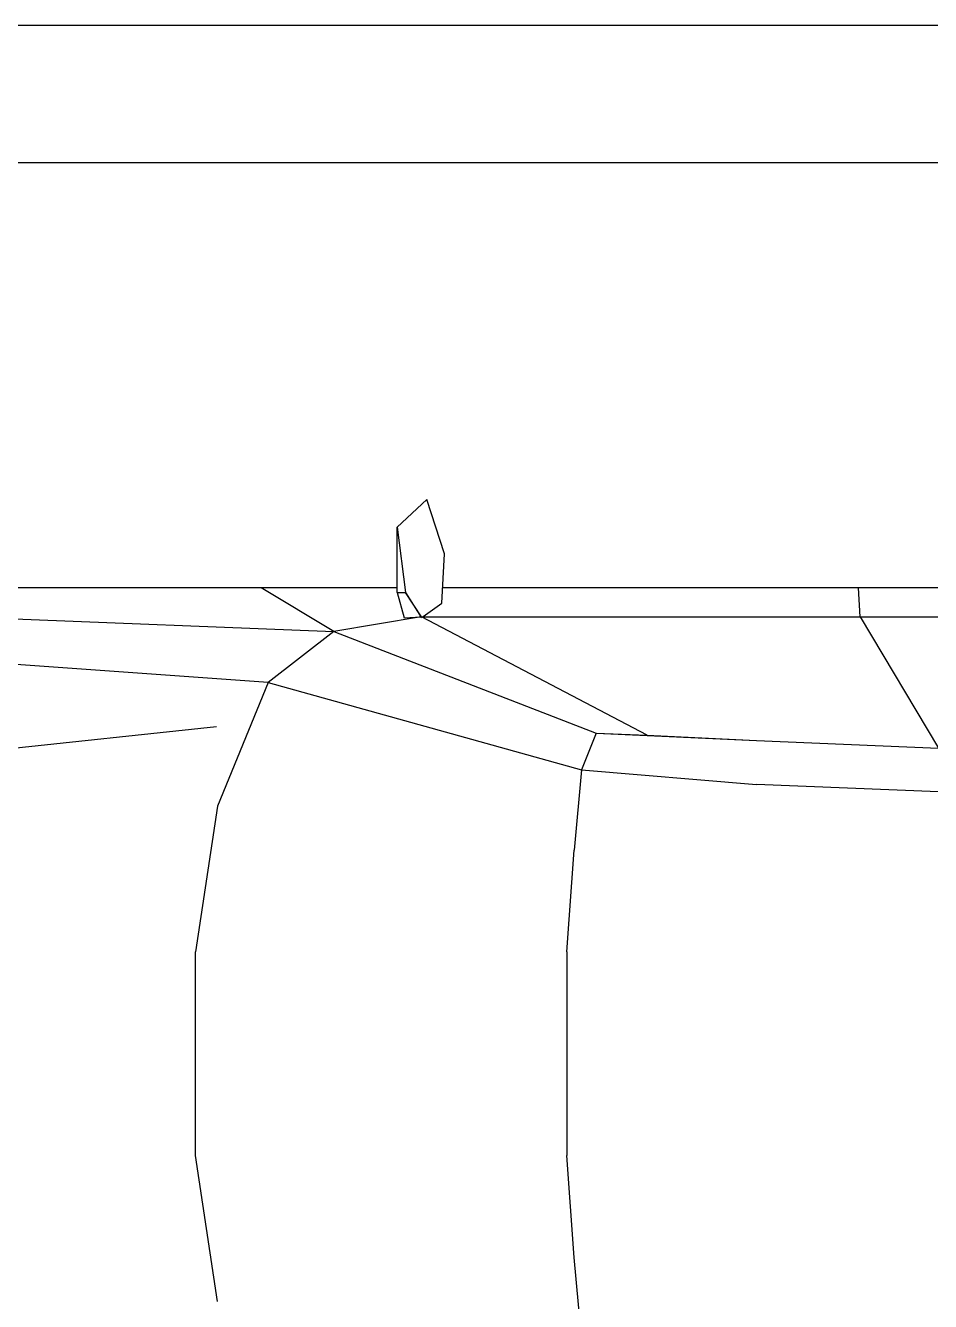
# Model space of a CAD drawing. Extents: x 1035948 to 1665131, y -158296 to 142149.
# Drawn here: x 1521555 to 1523451, y -34069 to -31396 of the extents above; entities that cross this region are included whole.
import ezdxf

# ---------------------------------------------------------------- set-up
doc = ezdxf.new("R2010")
doc.units = 0
doc.header["$LTSCALE"] = 200
doc.header["$MEASUREMENT"] = 0
doc.layers.get('0').update_dxf_attribs({"linetype": 'CONTINUOUS'})
doc.layers.add('院子', color=140, linetype='CONTINUOUS')

# ---------------------------------------------------------------- blocks, each defined once
blk = doc.blocks.new('M_F33')
for p, q in [((801.8, 887.7), (832.8, 982.3)), ((832.8, 982.3), (884.3, 933.9)), ((884.3, 933.9), (870.1, 820)), ((884.8, 820), (884.3, 933.9)), ((806.6, 801.6), (801.8, 887.7)), ((-1522.5, 828.4), (805, 828.4)), ((76.1, 777.4), (79.2, 828.4)), ((884.3, 828.4), (2113.7, 828.4)), ((995.1, 752.2), (1122.2, 828.4)), ((842.3, 777.4), (870.1, 820)), ((870.1, 820), (842.3, 775.9)), ((884.8, 820), (870.1, 820)), ((884.8, 820), (872.2, 775.9)), ((839.1, 778), (806.6, 801.6)), ((842.3, 777.4), (-989, 777.4)), ((76.1, 777.4), (-60.5, 548.5)), ((447.9, 571.1), (842.3, 777.4)), ((842.8, 777.4), (995.1, 752.2)), ((872.2, 775.9), (842.8, 777.4)), ((1630.5, 777.4), (995.1, 752.2)), ((995.1, 752.2), (537.1, 574.2)), ((995.1, 752.2), (1109.6, 663)), ((1109.6, 663), (1643.1, 701.3)), ((1109.6, 663), (562.4, 510.7)), ((1109.6, 663), (1198.3, 447.1)), ((1199.8, 585.7), (2307.3, 467.7)), ((257.2, 561.6), (-60.5, 548.5)), ((537.1, 574.2), (257.2, 561.6)), ((447.9, 571.1), (257.2, 561.6)), ((537.1, 574.2), (447.9, 571.1)), ((537.1, 574.2), (562.4, 510.7)), ((562.4, 510.7), (257.2, 484.9)), ((562.4, 510.7), (575.5, 370.4)), ((-60.5, 472.3), (257.2, 484.9)), ((1198.3, 447.1), (1236.7, 192.9)), ((588.1, 192.9), (575.5, 370.4)), ((588.1, 192.9), (588.1, -163.1)), ((1236.7, -163.1), (1236.7, 192.9)), ((575.5, -341.1), (588.1, -163.1)), ((1198.3, -417.8), (1236.7, -163.1)), ((562.4, -481.4), (575.5, -341.1))]:
    blk.add_line(p, q)
at = {"width": 0.8, "flags": 9}
for tag in ['XSIZE', 'YSIZE']:
    blk.add_attdef(tag, (0, 0), '', height=0.5, dxfattribs=at)

msp = doc.modelspace()

# ---------------------------------------------------------------- linework, layer by layer
at = {"layer": '院子'}
for p, q in [((1526666.90889, -31395.89817, -27056.10778), (1520234.90889, -31395.89817, -27056.10778)), ((1526666.90889, -31683.89817, -27056.10778), (1520234.90889, -31683.89817, -27056.10778))]:
    msp.add_line(p, q, dxfattribs=at)

# ---------------------------------------------------------------- block references
at = {"xscale": -1.199999999953434, "yscale": 1.200000000000728, "zscale": 1.2}
msp.add_blockref('M_F33', (1523394.9701, -33567.98219, 54112.21556), dxfattribs=at)

doc.saveas('drawing.dxf')
